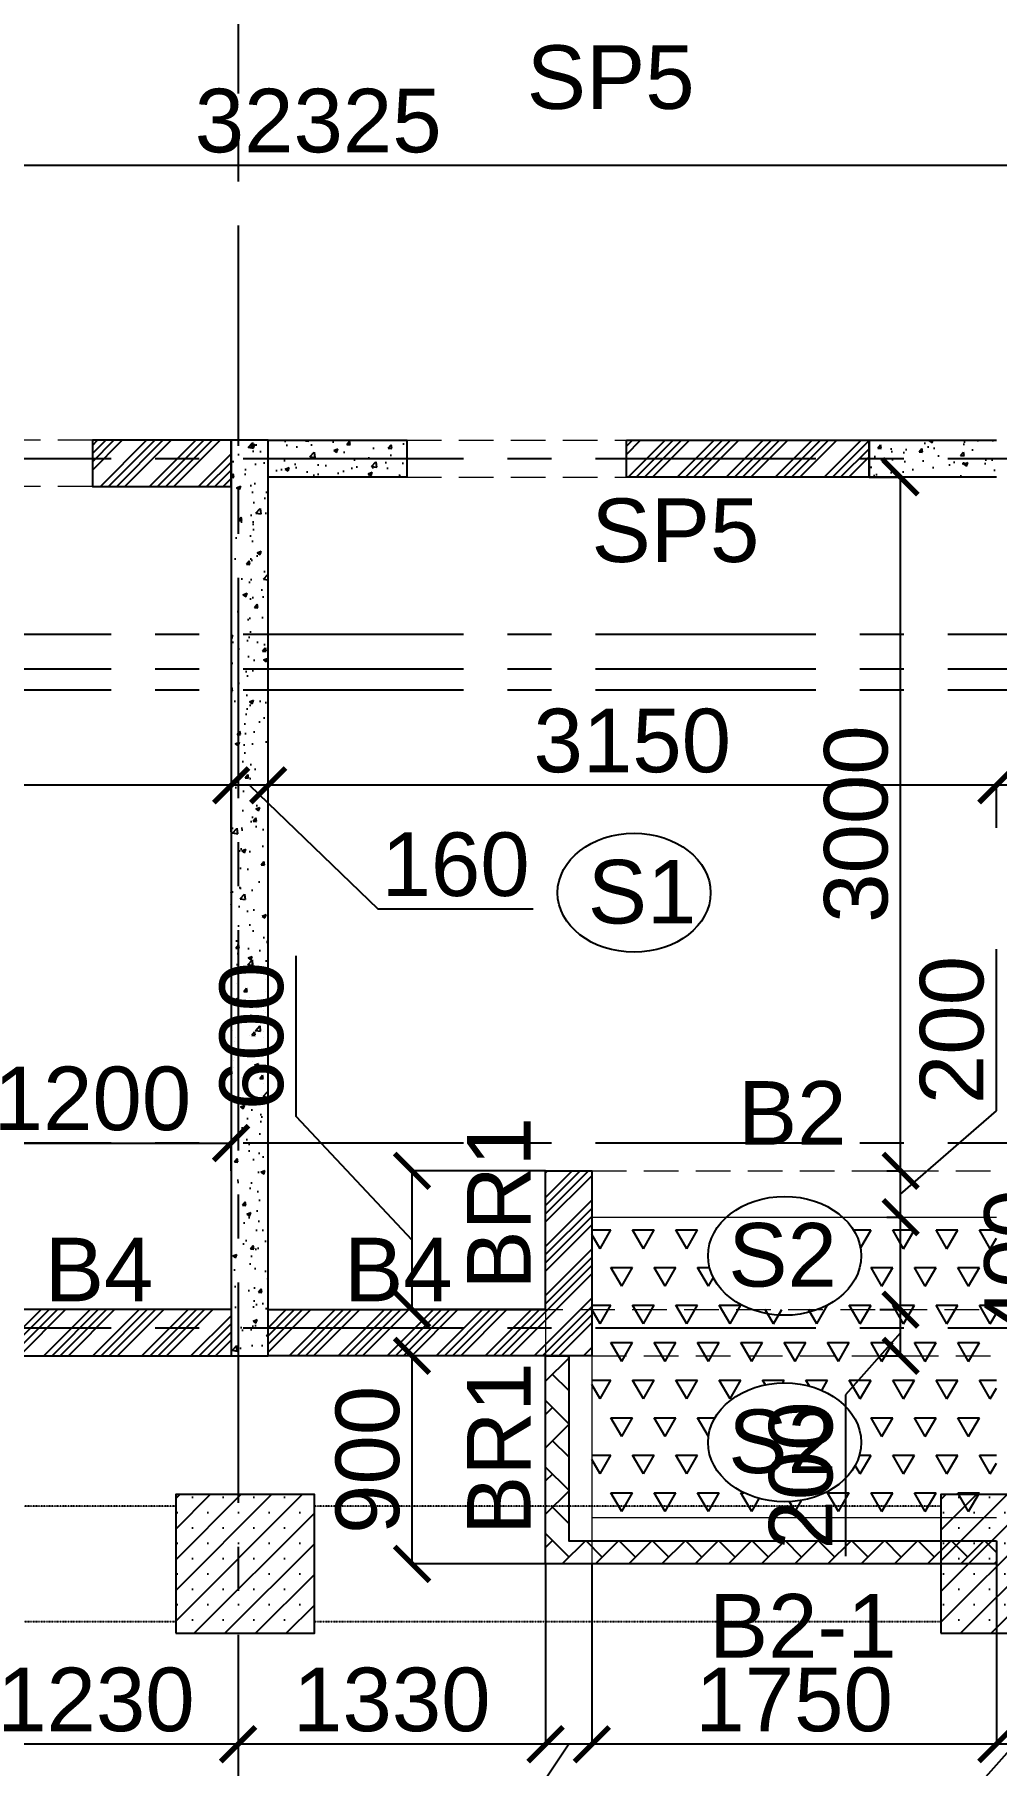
# Model space of a CAD drawing. Header units: inches. Extents: x -1898 to 127651, y -195120 to -109120.
# Drawn here: x 66741 to 70901, y -130682 to -123195 of the extents above; entities that cross this region are included whole.
import ezdxf

# ---------------------------------------------------------------- set-up
doc = ezdxf.new("R2010")
doc.units = ezdxf.units.IN
doc.header["$MEASUREMENT"] = 0
for name, pattern in [('CENTER', [50.8, 31.75, -6.35, 6.35, -6.35]), ('DASHED2', [9.525, 6.35, -3.175]), ('Hidden', [3, 2, -1])]:
    doc.linetypes.add(name, pattern=pattern)
for name, color, linetype in [('160 R.C. WALL HAT', 8, 'Continuous'), ('160 R.C.WALL', 6, 'Continuous'), ('AR-Column', 40, 'Continuous'), ('AR-Hidden', 251, 'DASHED2'), ('BAL. PARAPET WALL', 4, 'Continuous'), ('BEAM TEXT', 4, 'Continuous'), ('DIM', 251, 'Continuous'), ('GRID', 8, 'CENTER'), ('NON S.WALL HATCH', 8, 'Continuous'), ('NON STRUC R.C.WALL', 6, 'Continuous'), ('NON.STRUC.R.C.WALLS', 1, 'Continuous'), ('PARAPET WALL', 4, 'Continuous'), ('SPANRAL BEAM', 3, 'Continuous'), ('SUNKEN', 8, 'Continuous')]:
    doc.layers.add(name, color=color, linetype=linetype)
for name, color, linetype, lineweight in [('BEAMS', 3, 'Continuous', 0), ('SLAB CIR', 1, 'Continuous', 25), ('SLAB TXT', 3, 'Continuous', 0)]:
    doc.layers.add(name, color=color, linetype=linetype, lineweight=lineweight)
doc.styles.add('T200', font='sanss___.ttf', dxfattribs={"height": 275})
doc.styles.add('T300', font='sanss___.ttf', dxfattribs={"height": 350})
doc.dimstyles.new('T 200', dxfattribs={"dimtxt": 275, "dimasz": 150, "dimexe": 1, "dimexo": 0, "dimgap": 50, "dimtad": 1, "dimdec": 0, "dimrnd": 5, "dimdsep": 46, "dimtxsty": 'T200', "dimblk": 'ARCHTICK', "dimcen": 2.5, "dimdle": 1, "dimclrd": 5, "dimclre": 253, "dimclrt": 1, "dimadec": 0, "dimazin": 0, "dimtfac": 1, "dimtdec": 0, "dimtmove": 2, "dimatfit": 3, "dimfxl": 0, "dimarcsym": 0})
pattern_1 = [(45, (2346260.05, -240371.21), (-106.066017, 106.066017), []), (45, (2346295.4, -240371.21), (-106.066017, 106.066017), []), (45, (2346330.76, -240371.21), (-106.066017, 106.066017), []), (45, (2346366.12, -240371.21), (-106.066017, 106.066017), [])]
pattern_2 = [(50, (2184721.52, 112605.64), (179.315046, -15.688034), [18.75, -206.25]), (355, (2184721.52, 112605.64), (-34.687833, 188.048033), [15, -165]), (100.451444, (2184736.47, 112604.33), (144.627212, 172.359998), [15.935048, -175.285528]), (46.1842, (2184721.52, 112655.64), (266.810333, -41.37982), [28.125, -309.375]), (96.635635, (2184743.76, 112652.2), (233.665486, 243.52965), [23.902586, -262.92844]), (351.184164, (2184721.52, 112655.64), (233.665486, 243.52965), [22.5, -247.5]), (21, (2184746.52, 112643.14), (149.226763, -100.654723), [18.75, -206.25]), (326, (2184746.52, 112643.14), (60.828833, 181.287511), [15, -165]), (71.451445, (2184758.96, 112634.75), (210.055594, 80.632788), [15.935047, -175.285528]), (37.5, (2184721.524, 112605.64), (3.0399638, 83.2234635), [0, -163, 0, -167.5, 0, -165.625]), (7.5, (2184721.52, 112605.64), (65.7673844, 98.602928), [0, -95.5, 0, -159.25, 0, -63.125]), (327.5, (2184665.774, 112605.64), (133.455609, -5.638718), [0, -62.5, 0, -195, 0, -258.75]), (317.5, (2184640.77, 112605.64), (145.7965423, 25.0262456), [0, -81.25, 0, -129.5, 0, -183.75])]
pattern_3 = [(45, (-132245.64, 75915.45), (-66.29126, 66.29126), []), (45, (-132179.35, 75915.45), (-66.29126, 66.29126), [0, -93.75])]

# ---------------------------------------------------------------- blocks, each defined once
blk = doc.blocks.new('_ARCHTICK')
at = {"color": 0, "linetype": 'ByBlock', "const_width": 0.15}
blk.add_lwpolyline([(-0.5, -0.5), (0.5, 0.5)], dxfattribs=at)
blk = doc.blocks.new('*D595')
at = {"layer": 'Defpoints', "color": 0}
for p in [(71061, -126214, 14.7), (70901, -126442.3), (70901, -126625.8, 14.7)]:
    blk.add_point(p, dxfattribs=at)
at = {"layer": 'DIM', "color": 253, "lineweight": -2}
for p, q in [((71061, -126214), (71061, -126443.3)), ((70901, -126625.8), (70901, -126441.3))]:
    blk.add_line(p, q, dxfattribs=at)
at = {"layer": 'DIM', "color": 5, "lineweight": -2}
for p, q in [((71062, -126442.3), (70900, -126442.3)), ((70981, -126442.3), (71497.1, -126858.7)), ((71497.1, -126858.7), (72169.4, -126858.7))]:
    blk.add_line(p, q, dxfattribs=at)
at = {"layer": 'DIM', "color": 5, "lineweight": -2, "xscale": 150, "yscale": 150, "zscale": 150, "rotation": 180}
blk.add_blockref('_ARCHTICK', (70901, -126442.3), dxfattribs=at)
at = {"layer": 'DIM', "color": 5, "lineweight": -2, "xscale": 150, "yscale": 150, "zscale": 150}
blk.add_blockref('_ARCHTICK', (71061, -126442.3), dxfattribs=at)
at = {"layer": 'DIM', "color": 1, "insert": (71833.3, -126666.8), "char_height": 275, "attachment_point": 5, "style": 'T200'}
blk.add_mtext('160', dxfattribs=at)
blk = doc.blocks.new('*D596')
at = {"layer": 'Defpoints', "color": 0}
for p in [(67751, -126442.3), (67751, -126620.9, 14.7), (70901, -126625.8, 14.7)]:
    blk.add_point(p, dxfattribs=at)
at = {"layer": 'DIM', "color": 5, "lineweight": -2}
blk.add_line((70902, -126442.3), (67750, -126442.3), dxfattribs=at)
at = {"layer": 'DIM', "color": 253, "lineweight": -2}
for p, q in [((67751, -126620.9), (67751, -126441.3)), ((70901, -126625.8), (70901, -126441.3))]:
    blk.add_line(p, q, dxfattribs=at)
at = {"layer": 'DIM', "color": 5, "lineweight": -2, "xscale": 150, "yscale": 150, "zscale": 150, "rotation": 180}
blk.add_blockref('_ARCHTICK', (67751, -126442.3), dxfattribs=at)
at = {"layer": 'DIM', "color": 5, "lineweight": -2, "xscale": 150, "yscale": 150, "zscale": 150}
blk.add_blockref('_ARCHTICK', (70901, -126442.3), dxfattribs=at)
at = {"layer": 'DIM', "color": 1, "insert": (69326, -126250.5), "char_height": 275, "attachment_point": 5, "style": 'T200'}
blk.add_mtext('3150', dxfattribs=at)
blk = doc.blocks.new('*D597')
at = {"layer": 'Defpoints', "color": 0}
for p in [(67591, -126442.3), (67591, -126643.9, 14.7), (67751, -126620.9, 14.7)]:
    blk.add_point(p, dxfattribs=at)
at = {"layer": 'DIM', "color": 5, "lineweight": -2}
for p, q in [((67752, -126442.3), (67590, -126442.3)), ((67671, -126442.3), (68225.8, -126977.4)), ((68225.8, -126977.4), (68898, -126977.4))]:
    blk.add_line(p, q, dxfattribs=at)
at = {"layer": 'DIM', "color": 253, "lineweight": -2}
for p, q in [((67591, -126643.9), (67591, -126441.3)), ((67751, -126620.9), (67751, -126441.3))]:
    blk.add_line(p, q, dxfattribs=at)
at = {"layer": 'DIM', "color": 5, "lineweight": -2, "xscale": 150, "yscale": 150, "zscale": 150, "rotation": 180}
blk.add_blockref('_ARCHTICK', (67591, -126442.3), dxfattribs=at)
at = {"layer": 'DIM', "color": 5, "lineweight": -2, "xscale": 150, "yscale": 150, "zscale": 150}
blk.add_blockref('_ARCHTICK', (67751, -126442.3), dxfattribs=at)
at = {"layer": 'DIM', "color": 1, "insert": (68561.9, -126785.6), "char_height": 275, "attachment_point": 5, "style": 'T200'}
blk.add_mtext('160', dxfattribs=at)
blk = doc.blocks.new('*D565')
at = {"layer": 'Defpoints', "color": 0}
for p in [(64441, -126442.3), (64441, -126620.5, 14.7), (67591, -126643.9, 14.7)]:
    blk.add_point(p, dxfattribs=at)
at = {"layer": 'DIM', "color": 5, "lineweight": -2}
blk.add_line((67592, -126442.3), (64440, -126442.3), dxfattribs=at)
at = {"layer": 'DIM', "color": 253, "lineweight": -2}
for p, q in [((64441, -126620.5), (64441, -126441.3)), ((67591, -126643.9), (67591, -126441.3))]:
    blk.add_line(p, q, dxfattribs=at)
at = {"layer": 'DIM', "color": 5, "lineweight": -2, "xscale": 150, "yscale": 150, "zscale": 150, "rotation": 180}
blk.add_blockref('_ARCHTICK', (64441, -126442.3), dxfattribs=at)
at = {"layer": 'DIM', "color": 5, "lineweight": -2, "xscale": 150, "yscale": 150, "zscale": 150}
blk.add_blockref('_ARCHTICK', (67591, -126442.3), dxfattribs=at)
at = {"layer": 'DIM', "color": 1, "insert": (66016, -126250.5), "char_height": 275, "attachment_point": 5, "style": 'T200'}
blk.add_mtext('3150', dxfattribs=at)
blk = doc.blocks.new('*D489')
at = {"layer": 'Defpoints', "color": 0}
for p in [(51804.1, -123760.8, 14.7), (51804.1, -123760.8), (84131, -123823.3, 14.7)]:
    blk.add_point(p, dxfattribs=at)
at = {"layer": 'DIM', "color": 5, "lineweight": -2}
blk.add_line((84132, -123760.8), (51803.1, -123760.8), dxfattribs=at)
at = {"layer": 'DIM', "color": 253, "lineweight": -2}
for p, q in [((51804.1, -123760.8), (51804.1, -123759.8)), ((84131, -123823.3), (84131, -123759.8))]:
    blk.add_line(p, q, dxfattribs=at)
at = {"layer": 'DIM', "color": 5, "lineweight": -2, "xscale": 150, "yscale": 150, "zscale": 150, "rotation": 180}
blk.add_blockref('_ARCHTICK', (51804.1, -123760.8), dxfattribs=at)
at = {"layer": 'DIM', "color": 5, "lineweight": -2, "xscale": 150, "yscale": 150, "zscale": 150}
blk.add_blockref('_ARCHTICK', (84131, -123760.8), dxfattribs=at)
at = {"layer": 'DIM', "color": 1, "insert": (67967.5, -123568.9), "char_height": 275, "attachment_point": 5, "style": 'T200'}
blk.add_mtext('32325', dxfattribs=at)
blk = doc.blocks.new('*D418')
at = {"layer": 'Defpoints', "color": 0}
for p in [(68373.6, -128910.2), (68951, -128910.2, 14.7), (68951, -129810.2, 14.7)]:
    blk.add_point(p, dxfattribs=at)
at = {"layer": 'DIM', "color": 253, "lineweight": -2}
for p, q in [((68951, -128910.2), (68372.6, -128910.2)), ((68951, -129810.2), (68372.6, -129810.2))]:
    blk.add_line(p, q, dxfattribs=at)
at = {"layer": 'DIM', "color": 5, "lineweight": -2}
blk.add_line((68373.6, -129811.2), (68373.6, -128909.2), dxfattribs=at)
at = {"layer": 'DIM', "color": 5, "lineweight": -2, "xscale": 150, "yscale": 150, "zscale": 150}
for p, rotation in [((68373.6, -128910.2), 90), ((68373.6, -129810.2), 270)]:
    blk.add_blockref('_ARCHTICK', p, dxfattribs=dict(at, rotation=rotation))
at = {"layer": 'DIM', "color": 1, "insert": (68181.9, -129360.2), "char_height": 275, "attachment_point": 5, "rotation": 90, "style": 'T200'}
blk.add_mtext('900', dxfattribs=at)
blk = doc.blocks.new('*D419')
at = {"layer": 'Defpoints', "color": 0}
for p in [(68373.6, -128110.2), (68951, -128110.2, 14.7), (68951, -128710.2, 14.7)]:
    blk.add_point(p, dxfattribs=at)
at = {"layer": 'DIM', "color": 5, "lineweight": -2}
for p, q in [((67872, -127874.4), (67872, -127179.5)), ((68373.6, -128410.2), (67872, -127874.4)), ((68373.6, -128711.2), (68373.6, -128109.2))]:
    blk.add_line(p, q, dxfattribs=at)
at = {"layer": 'DIM', "color": 253, "lineweight": -2}
for p, q in [((68951, -128110.2), (68372.6, -128110.2)), ((68951, -128710.2), (68372.6, -128710.2))]:
    blk.add_line(p, q, dxfattribs=at)
at = {"layer": 'DIM', "color": 5, "lineweight": -2, "xscale": 150, "yscale": 150, "zscale": 150}
for p, rotation in [((68373.6, -128110.2), 90), ((68373.6, -128710.2), 270)]:
    blk.add_blockref('_ARCHTICK', p, dxfattribs=dict(at, rotation=rotation))
at = {"layer": 'DIM', "color": 1, "insert": (67680.2, -127526.9), "char_height": 275, "attachment_point": 5, "rotation": 90, "style": 'T200'}
blk.add_mtext('600', dxfattribs=at)
blk = doc.blocks.new('*D421')
at = {"layer": 'Defpoints', "color": 0}
for p in [(70901, -129810.2, 14.7), (71061, -129810.2, 14.7), (70901, -130590.2)]:
    blk.add_point(p, dxfattribs=at)
at = {"layer": 'DIM', "color": 253, "lineweight": -2}
for p, q in [((70901, -129810.2), (70901, -130591.2)), ((71061, -129810.2), (71061, -130591.2))]:
    blk.add_line(p, q, dxfattribs=at)
at = {"layer": 'DIM', "color": 5, "lineweight": -2}
for p, q in [((70981, -130590.2), (70532.6, -131091.7)), ((71062, -130590.2), (70900, -130590.2)), ((70532.6, -131091.7), (69860.4, -131091.7))]:
    blk.add_line(p, q, dxfattribs=at)
at = {"layer": 'DIM', "color": 5, "lineweight": -2, "xscale": 150, "yscale": 150, "zscale": 150, "rotation": 180}
blk.add_blockref('_ARCHTICK', (70901, -130590.2), dxfattribs=at)
at = {"layer": 'DIM', "color": 5, "lineweight": -2, "xscale": 150, "yscale": 150, "zscale": 150}
blk.add_blockref('_ARCHTICK', (71061, -130590.2), dxfattribs=at)
at = {"layer": 'DIM', "color": 1, "insert": (70196.5, -130899.9), "char_height": 275, "attachment_point": 5, "style": 'T200'}
blk.add_mtext('160', dxfattribs=at)
blk = doc.blocks.new('*D422')
at = {"layer": 'Defpoints', "color": 0}
for p in [(69151, -129810.2, 14.7), (70901, -129810.2, 14.7), (69151, -130590.2)]:
    blk.add_point(p, dxfattribs=at)
at = {"layer": 'DIM', "color": 253, "lineweight": -2}
for p, q in [((69151, -129810.2), (69151, -130591.2)), ((70901, -129810.2), (70901, -130591.2))]:
    blk.add_line(p, q, dxfattribs=at)
at = {"layer": 'DIM', "color": 5, "lineweight": -2}
blk.add_line((70902, -130590.2), (69150, -130590.2), dxfattribs=at)
at = {"layer": 'DIM', "color": 5, "lineweight": -2, "xscale": 150, "yscale": 150, "zscale": 150, "rotation": 180}
blk.add_blockref('_ARCHTICK', (69151, -130590.2), dxfattribs=at)
at = {"layer": 'DIM', "color": 5, "lineweight": -2, "xscale": 150, "yscale": 150, "zscale": 150}
blk.add_blockref('_ARCHTICK', (70901, -130590.2), dxfattribs=at)
at = {"layer": 'DIM', "color": 1, "insert": (70026, -130398.5), "char_height": 275, "attachment_point": 5, "style": 'T200'}
blk.add_mtext('1750', dxfattribs=at)
blk = doc.blocks.new('*D423')
at = {"layer": 'Defpoints', "color": 0}
for p in [(68951, -129810.2, 14.7), (69151, -129810.2, 14.7), (68951, -130590.2)]:
    blk.add_point(p, dxfattribs=at)
at = {"layer": 'DIM', "color": 253, "lineweight": -2}
for p, q in [((68951, -129810.2), (68951, -130591.2)), ((69151, -129810.2), (69151, -130591.2))]:
    blk.add_line(p, q, dxfattribs=at)
at = {"layer": 'DIM', "color": 5, "lineweight": -2}
for p, q in [((69051, -130590.2), (68715.7, -131091.1)), ((69152, -130590.2), (68950, -130590.2)), ((68715.7, -131091.1), (68017.4, -131091.1))]:
    blk.add_line(p, q, dxfattribs=at)
at = {"layer": 'DIM', "color": 5, "lineweight": -2, "xscale": 150, "yscale": 150, "zscale": 150, "rotation": 180}
blk.add_blockref('_ARCHTICK', (68951, -130590.2), dxfattribs=at)
at = {"layer": 'DIM', "color": 5, "lineweight": -2, "xscale": 150, "yscale": 150, "zscale": 150}
blk.add_blockref('_ARCHTICK', (69151, -130590.2), dxfattribs=at)
at = {"layer": 'DIM', "color": 1, "insert": (68366.5, -130899.5), "char_height": 275, "attachment_point": 5, "style": 'T200'}
blk.add_mtext('200', dxfattribs=at)
blk = doc.blocks.new('*D424')
at = {"layer": 'Defpoints', "color": 0}
for p in [(68951, -129810.2, 14.7), (67621, -130395.1, 14.7), (67621, -130590.2)]:
    blk.add_point(p, dxfattribs=at)
at = {"layer": 'DIM', "color": 253, "lineweight": -2}
for p, q in [((68951, -129810.2), (68951, -130591.2)), ((67621, -130395.1), (67621, -130591.2))]:
    blk.add_line(p, q, dxfattribs=at)
at = {"layer": 'DIM', "color": 5, "lineweight": -2}
blk.add_line((68952, -130590.2), (67620, -130590.2), dxfattribs=at)
at = {"layer": 'DIM', "color": 5, "lineweight": -2, "xscale": 150, "yscale": 150, "zscale": 150, "rotation": 180}
blk.add_blockref('_ARCHTICK', (67621, -130590.2), dxfattribs=at)
at = {"layer": 'DIM', "color": 5, "lineweight": -2, "xscale": 150, "yscale": 150, "zscale": 150}
blk.add_blockref('_ARCHTICK', (68951, -130590.2), dxfattribs=at)
at = {"layer": 'DIM', "color": 1, "insert": (68286, -130398.3), "char_height": 275, "attachment_point": 5, "style": 'T200'}
blk.add_mtext('1330', dxfattribs=at)
blk = doc.blocks.new('*D425')
at = {"layer": 'Defpoints', "color": 0}
for p in [(66391, -129810.2, 14.7), (67621, -130395.1, 14.7), (66391, -130590.2)]:
    blk.add_point(p, dxfattribs=at)
at = {"layer": 'DIM', "color": 253, "lineweight": -2}
for p, q in [((66391, -129810.2), (66391, -130591.2)), ((67621, -130395.1), (67621, -130591.2))]:
    blk.add_line(p, q, dxfattribs=at)
at = {"layer": 'DIM', "color": 5, "lineweight": -2}
blk.add_line((67622, -130590.2), (66390, -130590.2), dxfattribs=at)
at = {"layer": 'DIM', "color": 5, "lineweight": -2, "xscale": 150, "yscale": 150, "zscale": 150, "rotation": 180}
blk.add_blockref('_ARCHTICK', (66391, -130590.2), dxfattribs=at)
at = {"layer": 'DIM', "color": 5, "lineweight": -2, "xscale": 150, "yscale": 150, "zscale": 150}
blk.add_blockref('_ARCHTICK', (67621, -130590.2), dxfattribs=at)
at = {"layer": 'DIM', "color": 1, "insert": (67006, -130398.3), "char_height": 275, "attachment_point": 5, "style": 'T200'}
blk.add_mtext('1230', dxfattribs=at)
blk = doc.blocks.new('*D430')
at = {"layer": 'Defpoints', "color": 0}
for p in [(70396.3, -128710.2, 14.7), (70486.6, -128710.2), (70396.3, -128910.2, 14.7)]:
    blk.add_point(p, dxfattribs=at)
at = {"layer": 'DIM', "color": 253, "lineweight": -2}
for p, q in [((70396.3, -128710.2), (70487.6, -128710.2)), ((70396.3, -128910.2), (70487.6, -128910.2))]:
    blk.add_line(p, q, dxfattribs=at)
at = {"layer": 'DIM', "color": 5, "lineweight": -2}
for p, q in [((70486.6, -128911.2), (70486.6, -128709.2)), ((70486.6, -128810.2), (70248, -129078.4)), ((70248, -129078.4), (70248, -129776.7))]:
    blk.add_line(p, q, dxfattribs=at)
at = {"layer": 'DIM', "color": 5, "lineweight": -2, "xscale": 150, "yscale": 150, "zscale": 150}
for p, rotation in [((70486.6, -128710.2), 90), ((70486.6, -128910.2), 270)]:
    blk.add_blockref('_ARCHTICK', p, dxfattribs=dict(at, rotation=rotation))
at = {"layer": 'DIM', "color": 1, "insert": (70056.4, -129427.6), "char_height": 275, "attachment_point": 5, "rotation": 90, "style": 'T200'}
blk.add_mtext('200', dxfattribs=at)
blk = doc.blocks.new('*D431')
at = {"layer": 'Defpoints', "color": 0}
for p in [(70427, -128310.2, 14.7), (70486.6, -128310.2), (70396.3, -128710.2, 14.7)]:
    blk.add_point(p, dxfattribs=at)
at = {"layer": 'DIM', "color": 253, "lineweight": -2}
for p, q in [((70427, -128310.2), (70487.6, -128310.2)), ((70396.3, -128710.2), (70487.6, -128710.2))]:
    blk.add_line(p, q, dxfattribs=at)
at = {"layer": 'DIM', "color": 5, "lineweight": -2}
blk.add_line((70486.6, -128711.2), (70486.6, -128309.2), dxfattribs=at)
at = {"layer": 'DIM', "color": 5, "lineweight": -2, "xscale": 150, "yscale": 150, "zscale": 150}
for p, rotation in [((70486.6, -128310.2), 90), ((70486.6, -128710.2), 270)]:
    blk.add_blockref('_ARCHTICK', p, dxfattribs=dict(at, rotation=rotation))
at = {"layer": 'DIM', "color": 1, "insert": (70987.6, -128510.2), "char_height": 275, "attachment_point": 5, "rotation": 90, "style": 'T200'}
blk.add_mtext('400', dxfattribs=at)
blk = doc.blocks.new('*D432')
at = {"layer": 'Defpoints', "color": 0}
for p in [(70427, -128110.2, 14.7), (70486.6, -128110.2), (70427, -128310.2, 14.7)]:
    blk.add_point(p, dxfattribs=at)
at = {"layer": 'DIM', "color": 5, "lineweight": -2}
for p, q in [((70901, -127850), (70901, -127151.7)), ((70486.6, -128210.2), (70901, -127850)), ((70486.6, -128311.2), (70486.6, -128109.2))]:
    blk.add_line(p, q, dxfattribs=at)
at = {"layer": 'DIM', "color": 253, "lineweight": -2}
for p, q in [((70427, -128110.2), (70487.6, -128110.2)), ((70427, -128310.2), (70487.6, -128310.2))]:
    blk.add_line(p, q, dxfattribs=at)
at = {"layer": 'DIM', "color": 5, "lineweight": -2, "xscale": 150, "yscale": 150, "zscale": 150}
for p, rotation in [((70486.6, -128110.2), 90), ((70486.6, -128310.2), 270)]:
    blk.add_blockref('_ARCHTICK', p, dxfattribs=dict(at, rotation=rotation))
at = {"layer": 'DIM', "color": 1, "insert": (70709.3, -127500.9), "char_height": 275, "attachment_point": 5, "rotation": 90, "style": 'T200'}
blk.add_mtext('200', dxfattribs=at)
blk = doc.blocks.new('*D433')
at = {"layer": 'Defpoints', "color": 0}
for p in [(70351, -125110.2, 14.7), (70486.6, -125110.2), (70427, -128110.2, 14.7)]:
    blk.add_point(p, dxfattribs=at)
at = {"layer": 'DIM', "color": 253, "lineweight": -2}
for p, q in [((70351, -125110.2), (70487.6, -125110.2)), ((70427, -128110.2), (70487.6, -128110.2))]:
    blk.add_line(p, q, dxfattribs=at)
at = {"layer": 'DIM', "color": 5, "lineweight": -2}
blk.add_line((70486.6, -128111.2), (70486.6, -125109.2), dxfattribs=at)
at = {"layer": 'DIM', "color": 5, "lineweight": -2, "xscale": 150, "yscale": 150, "zscale": 150}
for p, rotation in [((70486.6, -125110.2), 90), ((70486.6, -128110.2), 270)]:
    blk.add_blockref('_ARCHTICK', p, dxfattribs=dict(at, rotation=rotation))
at = {"layer": 'DIM', "color": 1, "insert": (70294.8, -126610.2), "char_height": 275, "attachment_point": 5, "rotation": 90, "style": 'T200'}
blk.add_mtext('3000', dxfattribs=at)
blk = doc.blocks.new('*D764')
at = {"layer": 'Defpoints', "color": 0}
for p in [(67591, -127990.2), (66391, -128110.2, 14.7), (67591, -128110.2, 14.7)]:
    blk.add_point(p, dxfattribs=at)
at = {"layer": 'DIM', "color": 5, "lineweight": -2}
blk.add_line((66390, -127990.2), (67592, -127990.2), dxfattribs=at)
at = {"layer": 'DIM', "color": 253, "lineweight": -2}
for p, q in [((66391, -128110.2), (66391, -127989.2)), ((67591, -128110.2), (67591, -127989.2))]:
    blk.add_line(p, q, dxfattribs=at)
at = {"layer": 'DIM', "color": 5, "lineweight": -2, "xscale": 150, "yscale": 150, "zscale": 150, "rotation": 180}
blk.add_blockref('_ARCHTICK', (66391, -127990.2), dxfattribs=at)
at = {"layer": 'DIM', "color": 5, "lineweight": -2, "xscale": 150, "yscale": 150, "zscale": 150}
blk.add_blockref('_ARCHTICK', (67591, -127990.2), dxfattribs=at)
at = {"layer": 'DIM', "color": 1, "insert": (66991, -127798.5), "char_height": 275, "attachment_point": 5, "style": 'T200'}
blk.add_mtext('1200', dxfattribs=at)
blk = doc.blocks.new('A$C02A55DAE')
at = {"layer": 'NON S.WALL HATCH'}
h = blk.add_hatch(dxfattribs=at)
h.set_pattern_fill('SACNCR', color=256, scale=1000)
h.set_pattern_definition(pattern_3)
h.paths.add_polyline_path([(62188.6, -10920), (62788.6, -10920), (62788.6, -10320), (62188.6, -10320)])
h = blk.add_hatch(dxfattribs=at)
h.set_pattern_fill('SACNCR', color=256, scale=1000)
h.set_pattern_definition(pattern_3)
h.paths.add_polyline_path([(65498.6, -10920), (66098.6, -10920), (66098.6, -10320), (65498.6, -10320)])
at = {"layer": 'AR-Column', "color": 4, "elevation": -29.5}
for points in [[(62188.6, -10920), (62788.6, -10920), (62788.6, -10320), (62188.6, -10320)], [(65498.6, -10920), (66098.6, -10920), (66098.6, -10320), (65498.6, -10320)]]:
    blk.add_lwpolyline(points, close=True, dxfattribs=at)
at = {"layer": 'AR-Hidden', "ltscale": 0.009}
for p, q in [((62188.6, -10370, -29.5), (59478.6, -10370, -29.5)), ((65498.6, -10370, -29.5), (62788.6, -10370, -29.5)), ((62188.6, -10870, -29.5), (59478.6, -10870, -29.5)), ((65498.6, -10870, -29.5), (62788.6, -10870, -29.5))]:
    blk.add_line(p, q, dxfattribs=at)

msp = doc.modelspace()

# ---------------------------------------------------------------- hatches: boundary and pattern name
at = {"layer": '160 R.C. WALL HAT'}
h = msp.add_hatch(dxfattribs=at)
h.set_pattern_fill('AR-CONC', color=256, scale=25)
h.set_pattern_definition(pattern_2)
h.paths.add_polyline_path([(67591, -124950.2), (67751, -124950.2), (67751, -128910.2), (67591, -128910.2)])
h = msp.add_hatch(dxfattribs=at)
h.set_pattern_fill('AR-CONC', color=256, scale=25)
h.set_pattern_definition(pattern_2)
h.paths.add_polyline_path([(67751, -125110.2), (67751, -124950.2), (68351, -124950.2), (68351, -125110.2)])
h = msp.add_hatch(dxfattribs=at)
h.set_pattern_fill('AR-CONC', color=256, scale=25)
h.set_pattern_definition(pattern_2)
h.paths.add_polyline_path([(70351, -124950.2), (70351, -125110.2), (70901, -125110.2), (70901, -124950.2)])
at = {"layer": 'BAL. PARAPET WALL'}
h = msp.add_hatch(dxfattribs=at)
h.set_pattern_fill('AR-HBONE', color=256, angle=90, style=0)
h.set_pattern_definition([(135, (-451802.15, -2254868.46), (-143.684098, 2e-14), [304.8, -101.6]), (225, (-451873.99, -2254796.62), (-143.684098, 2e-14), [304.8, -101.6])])
h.paths.add_polyline_path([(70901, -129710.2), (70901, -129810.2), (68951, -129810.2), (68951, -128910.2), (69051, -128910.2), (69051, -129710.2)])
at = {"layer": 'NON STRUC R.C.WALL'}
h = msp.add_hatch(dxfattribs=at)
h.set_pattern_fill('ANSI34', color=1, scale=200)
h.set_pattern_definition([(45, (2348260.05, -240371.21), (-106.066017, 106.066017), []), (45, (2348295.4, -240371.21), (-106.066017, 106.066017), []), (45, (2348330.76, -240371.21), (-106.066017, 106.066017), []), (45, (2348366.12, -240371.21), (-106.066017, 106.066017), [])])
h.paths.add_polyline_path([(67591, -124950.2), (66991, -124950.2), (66991, -125150.2), (67591, -125150.2)])
h = msp.add_hatch(dxfattribs=at)
h.set_pattern_fill('ANSI34', color=1, scale=200)
h.set_pattern_definition(pattern_1)
h.paths.add_polyline_path([(69301, -124950.2), (70351, -124950.2), (70351, -125110.2), (69301, -125110.2)])
h = msp.add_hatch(dxfattribs=at)
h.set_pattern_fill('ANSI34', color=1, scale=200)
h.set_pattern_definition(pattern_1)
h.paths.add_polyline_path([(67591, -128710.2), (66391, -128710.2), (66391, -128110.2), (66191, -128110.2), (66191, -128910.2), (67591, -128910.2)])
h = msp.add_hatch(dxfattribs=at)
h.set_pattern_fill('ANSI34', color=1, scale=200)
h.set_pattern_definition(pattern_1)
h.paths.add_polyline_path([(67751, -128710.2), (68951, -128710.2), (68951, -128110.2), (69151, -128110.2), (69151, -128910.2), (67751, -128910.2)])
at = {"layer": 'SUNKEN'}
h = msp.add_hatch(dxfattribs=at)
h.set_pattern_fill('TRIANG', color=256, scale=500)
h.set_pattern_definition([(60, (2301842.9, -345548.81), (-93.75, 162.379763), [93.75, -93.75]), (120, (2301842.9, -345548.81), (-187.5, 1e-07), [93.75, -93.75]), (0, (2301796.02, -345467.62), (93.75, 162.379763), [93.75, -93.75])])
h.paths.add_polyline_path([(70901, -129610.2), (69151, -129610.2), (69151, -128910.2), (70901, -128910.2)])
edge = h.paths.add_edge_path(flags=16)
edge.add_ellipse((69985, -129284.5), major_axis=(331, 0), ratio=0.77685, start_angle=0, end_angle=360)
h.paths.add_polyline_path([(70901, -128910.2), (69151, -128910.2), (69151, -128710.2), (70901, -128710.2)])
h.paths.add_polyline_path([(70274.6, -129066.4), (70274.6, -129497.5), (69669.5, -129497.5), (69669.5, -129066.4)], flags=0)
edge = h.paths.add_edge_path()
edge.add_line((70142.8, -128703.9), (70154.2, -128698.8))
edge.add_line((70154.2, -128698.8), (70165.4, -128693.4))
edge.add_line((70165.4, -128693.4), (70176.3, -128687.7))
edge.add_line((70176.3, -128687.7), (70186.9, -128681.6))
edge.add_line((70186.9, -128681.6), (70197.2, -128675.2))
edge.add_line((70197.2, -128675.2), (70207.1, -128668.5))
edge.add_line((70207.1, -128668.5), (70216.7, -128661.5))
edge.add_line((70216.7, -128661.5), (70225.9, -128654.2))
edge.add_line((70225.9, -128654.2), (70234.7, -128646.6))
edge.add_line((70234.7, -128646.6), (70243.2, -128638.7))
edge.add_line((70243.2, -128638.7), (70251.2, -128630.6))
edge.add_line((70251.2, -128630.6), (70258.8, -128622.3))
edge.add_line((70258.8, -128622.3), (70266, -128613.7))
edge.add_line((70266, -128613.7), (70272.7, -128604.9))
edge.add_line((70272.7, -128604.9), (70279, -128595.9))
edge.add_line((70279, -128595.9), (70284.8, -128586.8))
edge.add_line((70284.8, -128586.8), (70290.1, -128577.4))
edge.add_line((70290.1, -128577.4), (70295, -128567.9))
edge.add_line((70295, -128567.9), (70299.3, -128558.3))
edge.add_line((70299.3, -128558.3), (70303.2, -128548.5))
edge.add_line((70303.2, -128548.5), (70306.6, -128538.6))
edge.add_line((70306.6, -128538.6), (70309.4, -128528.6))
edge.add_line((70309.4, -128528.6), (70311.8, -128518.6))
edge.add_line((70311.8, -128518.6), (70313.6, -128508.4))
edge.add_line((70313.6, -128508.4), (70314.9, -128498.3))
edge.add_line((70314.9, -128498.3), (70315.7, -128488.1))
edge.add_line((70315.7, -128488.1), (70316, -128477.8))
edge.add_line((70316, -128477.8), (70315.7, -128467.6))
edge.add_line((70315.7, -128467.6), (70314.9, -128457.4))
edge.add_line((70314.9, -128457.4), (70313.6, -128447.2))
edge.add_line((70313.6, -128447.2), (70311.8, -128437.1))
edge.add_line((70311.8, -128437.1), (70309.4, -128427))
edge.add_line((70309.4, -128427), (70306.6, -128417.1))
edge.add_line((70306.6, -128417.1), (70303.2, -128407.2))
edge.add_line((70303.2, -128407.2), (70299.3, -128397.4))
edge.add_line((70299.3, -128397.4), (70295, -128387.8))
edge.add_line((70295, -128387.8), (70290.1, -128378.3))
edge.add_line((70290.1, -128378.3), (70284.8, -128368.9))
edge.add_line((70284.8, -128368.9), (70279, -128359.7))
edge.add_line((70279, -128359.7), (70272.7, -128350.7))
edge.add_line((70272.7, -128350.7), (70266, -128342))
edge.add_line((70266, -128342), (70258.8, -128333.4))
edge.add_line((70258.8, -128333.4), (70251.2, -128325))
edge.add_line((70251.2, -128325), (70243.2, -128316.9))
edge.add_line((70243.2, -128316.9), (70234.7, -128309.1))
edge.add_line((70234.7, -128309.1), (70225.9, -128301.5))
edge.add_line((70225.9, -128301.5), (70216.7, -128294.2))
edge.add_line((70216.7, -128294.2), (70207.1, -128287.2))
edge.add_line((70207.1, -128287.2), (70197.2, -128280.5))
edge.add_line((70197.2, -128280.5), (70186.9, -128274.1))
edge.add_line((70186.9, -128274.1), (70180.1, -128270.2))
edge.add_line((70180.1, -128310.2), (70901, -128310.2))
edge.add_line((70901, -128310.2), (70901, -128710.2))
edge.add_line((70901, -128710.2), (70126.6, -128710.2))
edge.add_line((70126.6, -128710.2), (70131.1, -128708.6))
edge.add_line((70131.1, -128708.6), (70142.8, -128703.9))
edge = h.paths.add_edge_path()
edge.add_line((69838.8, -128708.6), (69843.3, -128710.2))
edge.add_line((69843.3, -128710.2), (69111, -128710.2))
edge.add_line((69151, -128710.2), (69151, -128270.2))
edge.add_line((69111, -128310.2), (69789.8, -128310.2))
edge.add_line((69789.8, -128310.2), (69783, -128274.1))
edge.add_line((69783, -128274.1), (69772.8, -128280.5))
edge.add_line((69772.8, -128280.5), (69762.8, -128287.2))
edge.add_line((69762.8, -128287.2), (69753.2, -128294.2))
edge.add_line((69753.2, -128294.2), (69744, -128301.5))
edge.add_line((69744, -128301.5), (69735.2, -128309.1))
edge.add_line((69735.2, -128309.1), (69726.8, -128316.9))
edge.add_line((69726.8, -128316.9), (69718.7, -128325))
edge.add_line((69718.7, -128325), (69711.1, -128333.4))
edge.add_line((69711.1, -128333.4), (69703.9, -128342))
edge.add_line((69703.9, -128342), (69697.2, -128350.7))
edge.add_line((69697.2, -128350.7), (69690.9, -128359.7))
edge.add_line((69690.9, -128359.7), (69685.1, -128368.9))
edge.add_line((69685.1, -128368.9), (69679.8, -128378.3))
edge.add_line((69679.8, -128378.3), (69674.9, -128387.8))
edge.add_line((69674.9, -128387.8), (69670.6, -128397.4))
edge.add_line((69670.6, -128397.4), (69666.7, -128407.2))
edge.add_line((69666.7, -128407.2), (69663.3, -128417.1))
edge.add_line((69663.3, -128417.1), (69660.5, -128427))
edge.add_line((69660.5, -128427), (69658.1, -128437.1))
edge.add_line((69658.1, -128437.1), (69656.3, -128447.2))
edge.add_line((69656.3, -128447.2), (69655, -128457.4))
edge.add_line((69655, -128457.4), (69654.2, -128467.6))
edge.add_line((69654.2, -128467.6), (69654, -128477.8))
edge.add_line((69654, -128477.8), (69654.2, -128488.1))
edge.add_line((69654.2, -128488.1), (69655, -128498.3))
edge.add_line((69655, -128498.3), (69656.3, -128508.4))
edge.add_line((69656.3, -128508.4), (69658.1, -128518.6))
edge.add_line((69658.1, -128518.6), (69660.5, -128528.6))
edge.add_line((69660.5, -128528.6), (69663.3, -128538.6))
edge.add_line((69663.3, -128538.6), (69666.7, -128548.5))
edge.add_line((69666.7, -128548.5), (69670.6, -128558.3))
edge.add_line((69670.6, -128558.3), (69674.9, -128567.9))
edge.add_line((69674.9, -128567.9), (69679.8, -128577.4))
edge.add_line((69679.8, -128577.4), (69685.1, -128586.8))
edge.add_line((69685.1, -128586.8), (69690.9, -128595.9))
edge.add_line((69690.9, -128595.9), (69697.2, -128604.9))
edge.add_line((69697.2, -128604.9), (69703.9, -128613.7))
edge.add_line((69703.9, -128613.7), (69711.1, -128622.3))
edge.add_line((69711.1, -128622.3), (69718.7, -128630.6))
edge.add_line((69718.7, -128630.6), (69726.8, -128638.7))
edge.add_line((69726.8, -128638.7), (69735.2, -128646.6))
edge.add_line((69735.2, -128646.6), (69744, -128654.2))
edge.add_line((69744, -128654.2), (69753.2, -128661.5))
edge.add_line((69753.2, -128661.5), (69762.8, -128668.5))
edge.add_line((69762.8, -128668.5), (69772.8, -128675.2))
edge.add_line((69772.8, -128675.2), (69783, -128681.6))
edge.add_line((69783, -128681.6), (69793.6, -128687.7))
edge.add_line((69793.6, -128687.7), (69804.5, -128693.4))
edge.add_line((69804.5, -128693.4), (69815.7, -128698.8))
edge.add_line((69815.7, -128698.8), (69827.1, -128703.9))
edge.add_line((69827.1, -128703.9), (69838.8, -128708.6))

# ---------------------------------------------------------------- linework, layer by layer
at = {"layer": '160 R.C.WALL', "elevation": 14.7}
msp.add_lwpolyline([(67751, -124950.2), (67591, -124950.2), (67591, -128910.2), (67751, -128910.2)], close=True, dxfattribs=at)
for points in [[(67751, -124950.2), (68351, -124950.2), (68351, -125110.2), (67751, -125110.2)], [(70901, -125110.2), (70351, -125110.2), (70351, -124950.2), (70901, -124950.2)]]:
    msp.add_lwpolyline(points, dxfattribs=at)
at = {"layer": 'BAL. PARAPET WALL', "elevation": 14.7}
msp.add_lwpolyline([(70901, -129710.2), (70901, -129810.2), (68951, -129810.2), (68951, -128910.2), (69051, -128910.2), (69051, -129710.2), (70901, -129710.2)], dxfattribs=at)
at = {"layer": 'BEAMS', "linetype": 'Hidden', "ltscale": 75}
for p, q in [((66991, -124950.2, 14.7), (66041, -124950.2, 14.7)), ((68351, -124950.2, 14.7), (70351, -124950.2, 14.7)), ((66991, -125150.2, 14.7), (66041, -125150.2, 14.7)), ((68351, -125110.2, 14.7), (70351, -125110.2, 14.7)), ((69151, -128110.2, 14.7), (70901, -128110.2, 14.7)), ((67591, -128710.2, 14.7), (64441, -128710.2, 14.7)), ((67751, -128710.2, 14.7), (70901, -128710.2, 14.7)), ((69151, -128910.2, 14.7), (70901, -128910.2, 14.7))]:
    msp.add_line(p, q, dxfattribs=at)
at = {"layer": 'BEAMS', "color": 4, "linetype": 'Continuous', "ltscale": 0.01}
for p, q in [((68951, -128110.2, 14.7), (68951, -129810.2, 14.7)), ((69151, -128110.2, 14.7), (69151, -129810.2, 14.7)), ((69151, -128310.2, 14.7), (70901, -128310.2, 14.7)), ((67591, -128910.2, 14.7), (66191, -128910.2, 14.7)), ((67751, -128910.2, 14.7), (69151, -128910.2, 14.7)), ((70901, -129610.2, 14.7), (69151, -129610.2, 14.7)), ((70901, -129810.2, 14.7), (68951, -129810.2, 14.7))]:
    msp.add_line(p, q, dxfattribs=at)
at = {"layer": 'GRID', "ltscale": 30}
for p, q in [((67621, -111829.1, 14.7), (67621, -143550.6, 14.7)), ((86883.8, -125030.2, 14.7), (1190.2, -125030.2, 14.7)), ((86883.8, -125790.2, 14.7), (1084.7, -125790.2, 14.7)), ((86883.8, -125939.8, 14.7), (0, -125939.8, 14.7)), ((86883.8, -126030.2, 14.7), (1000.5, -126030.2, 14.7)), ((86883.8, -127990.2, 14.7), (912, -127990.2, 14.7)), ((86883.8, -128790.2, 14.7), (739.5, -128790.2, 14.7)), ((86883.8, -130590.2, 14.7), (936.5, -130590.2, 14.7))]:
    msp.add_line(p, q, dxfattribs=at)
at = {"layer": 'NON.STRUC.R.C.WALLS', "elevation": 14.7}
for points in [[(67591, -124950.2), (66991, -124950.2), (66991, -125150.2), (67591, -125150.2)], [(69301, -124950.2), (70351, -124950.2), (70351, -125110.2), (69301, -125110.2)]]:
    msp.add_lwpolyline(points, close=True, dxfattribs=at)
for points in [[(67591, -128710.2), (66391, -128710.2), (66391, -128110.2), (66191, -128110.2), (66191, -128910.2), (67591, -128910.2)], [(67751, -128710.2), (68951, -128710.2), (68951, -128110.2), (69151, -128110.2), (69151, -128910.2), (67751, -128910.2)]]:
    msp.add_lwpolyline(points, dxfattribs=at)
at = {"layer": 'PARAPET WALL'}
msp.add_line((68951, -128110.2, 14.7), (69151, -128110.2, 14.7), dxfattribs=at)
at = {"layer": 'SLAB CIR'}
for centre in [(69333.9, -126907.1, -0.7), (69985, -128477.8, -0.7), (69985, -129284.5, -0.7)]:
    msp.add_ellipse(centre, major_axis=(331, 0), ratio=0.77685, dxfattribs=at)

# ---------------------------------------------------------------- block references
at = {"layer": 'DIM', "color": 1}
msp.add_blockref('A$C02A55DAE', (5162.4, -119190.2, 29.5), dxfattribs=at)

# ---------------------------------------------------------------- texts
at = {"layer": 'BEAM TEXT', "style": 'T300'}
for s, p in [('B2', (69783.1, -127997)), ('B4', (66784.9, -128674.1)), ('B4', (68079.2, -128674.1)), ('B2-1', (69657.6, -130215.2))]:
    msp.add_text(s, height=275, dxfattribs=at).set_placement(p)
for p in [(68886.1, -128624), (68886.1, -129685.2)]:
    msp.add_text('BR1', height=275, rotation=90, dxfattribs=at).set_placement(p)
at = {"layer": 'SLAB TXT', "style": 'T300'}
for s, p in [('S1', (69133.5, -127040)), ('S2', (69741.4, -128610.7)), ('S2', (69741.4, -129417.4))]:
    msp.add_text(s, height=275, dxfattribs=at).set_placement(p)
at = {"layer": 'SPANRAL BEAM', "style": 'T300'}
for p in [(68869.6, -123516.6), (69149.6, -125476.6)]:
    msp.add_text('SP5', height=275, dxfattribs=at).set_placement(p)

# ---------------------------------------------------------------- dimensions: what is measured, and where the dimension line sits
at = {"layer": 'DIM'}
for base, p1, p2, angle, picture, middle in [((51804.1, -123760.8), (84131, -123823.3, 14.7), (51804.1, -123760.8, 14.7), 180, '*D489', (67967.5, -123568.9)), ((70486.6, -125110.2), (70427, -128110.2, 14.7), (70351, -125110.2, 14.7), 90, '*D433', (70294.8, -126610.2)), ((64441, -126442.3), (67591, -126643.9, 14.7), (64441, -126620.5, 14.7), 180, '*D565', (66016, -126250.5)), ((67751, -126442.3), (70901, -126625.8, 14.7), (67751, -126620.9, 14.7), 180, '*D596', (69326, -126250.5)), ((70486.6, -128310.2), (70396.3, -128710.2, 14.7), (70427, -128310.2, 14.7), 90, '*D431', (70987.6, -128510.2)), ((68373.6, -128910.2), (68951, -129810.2, 14.7), (68951, -128910.2, 14.7), 90, '*D418', (68181.9, -129360.2)), ((66391, -130590.2), (67621, -130395.1, 14.7), (66391, -129810.2, 14.7), 180, '*D425', (67006, -130398.3)), ((67621, -130590.2), (68951, -129810.2, 14.7), (67621, -130395.1, 14.7), 180, '*D424', (68286, -130398.3)), ((69151, -130590.2), (70901, -129810.2, 14.7), (69151, -129810.2, 14.7), 180, '*D422', (70026, -130398.5))]:
    dim = msp.add_linear_dim(base=base, p1=p1, p2=p2, angle=angle, dimstyle='T 200', dxfattribs=at)
    dim.commit()
    dim.dimension.update_dxf_attribs({"geometry": picture, "text_midpoint": middle})
for base, p1, p2, angle, picture, middle in [((70901, -126442.3), (71061, -126214, 14.7), (70901, -126625.8, 14.7), 180, '*D595', (71547.1, -126858.7)), ((67591, -126442.3), (67751, -126620.9, 14.7), (67591, -126643.9, 14.7), 180, '*D597', (68275.8, -126977.4)), ((68373.6, -128110.2), (68951, -128710.2, 14.7), (68951, -128110.2, 14.7), 90, '*D419', (67872, -127824.4)), ((70486.6, -128110.2), (70427, -128310.2, 14.7), (70427, -128110.2, 14.7), 90, '*D432', (70901, -127800)), ((70486.6, -128710.2), (70396.3, -128910.2, 14.7), (70396.3, -128710.2, 14.7), 90, '*D430', (70248, -129128.4)), ((68951, -130590.2), (69151, -129810.2, 14.7), (68951, -129810.2, 14.7), 180, '*D423', (68665.7, -131091.1)), ((70901, -130590.2), (71061, -129810.2, 14.7), (70901, -129810.2, 14.7), 180, '*D421', (70482.6, -131091.7))]:
    dim = msp.add_linear_dim(base=base, p1=p1, p2=p2, angle=angle, dimstyle='T 200', override={"dimtmove": 1}, dxfattribs=at)
    dim.commit()
    dim.dimension.update_dxf_attribs({"geometry": picture, "text_midpoint": middle, "dimtype": 160})
dim = msp.add_linear_dim(base=(67591, -127990.2), p1=(66391, -128110.2, 14.7), p2=(67591, -128110.2, 14.7), dimstyle='T 200', override={"dimarcsym": 2}, dxfattribs=at)
dim.commit()
dim.dimension.update_dxf_attribs({"geometry": '*D764', "text_midpoint": (66991, -127798.5)})

doc.saveas('drawing.dxf')
